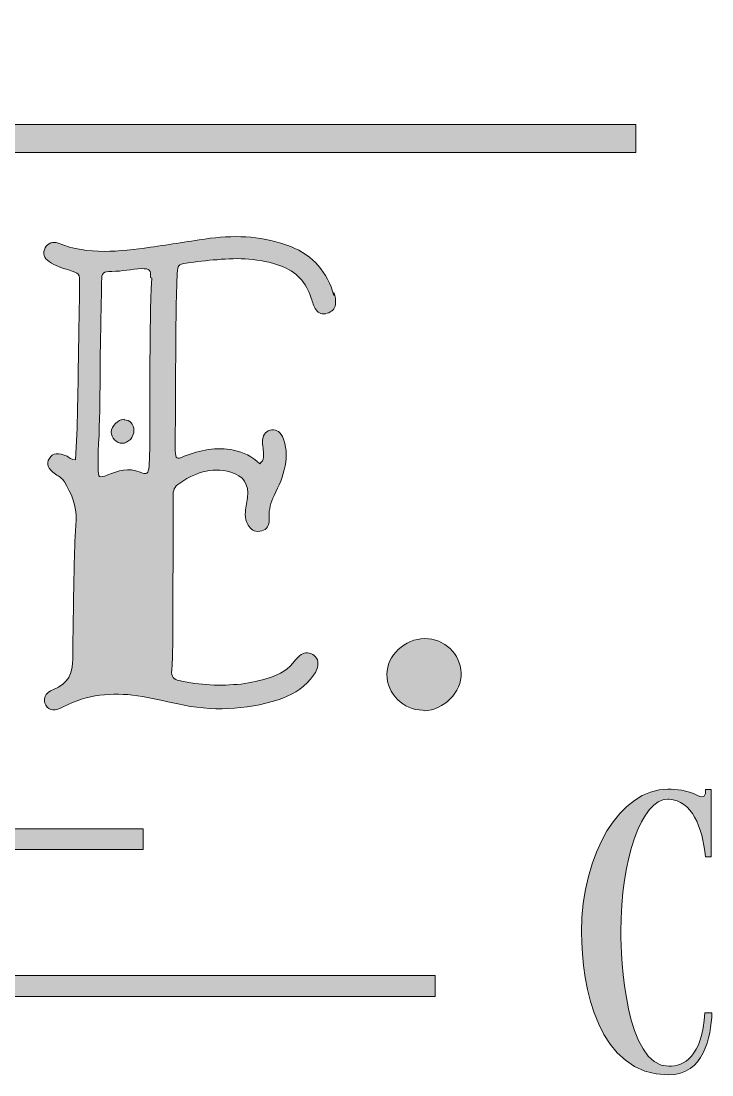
# Model space of a CAD drawing. Header units: inches. Extents: x 51 to 1029, y -812 to -272.
# Drawn here: x 261 to 389.4, y -807.8 to -611.8 of the extents above; entities that cross this region are included whole.
import ezdxf

# ---------------------------------------------------------------- set-up
doc = ezdxf.new("R2010")
doc.units = ezdxf.units.IN
doc.header["$MEASUREMENT"] = 0
doc.layers.add('Layer 1', color=7, linetype='Continuous')

# ---------------------------------------------------------------- blocks, each defined once
blk = doc.blocks.new('block 6')
at = {"layer": 'Layer 1', "true_color": 0xd81c2b}
h = blk.add_hatch(color=242, dxfattribs=at)
h.dxf.hatch_style = 2
edge = h.paths.add_edge_path()
edge.add_spline(control_points=[(319.15, -662.32), (319.41, -662.96), (319.54, -663.73), (319.41, -664.5), (319.28, -665.39), (318.77, -665.9), (317.87, -666.16), (316.98, -666.41), (316.34, -666.16), (315.83, -665.52), (315.32, -664.88), (315.19, -664.11), (314.93, -663.35), (314.04, -660.41), (312.12, -658.36), (309.18, -657.34), (305.34, -655.93), (301.38, -655.8), (297.42, -656.19), (295.5, -656.31), (293.58, -656.57), (291.66, -656.83), (290.13, -657.08), (290.13, -657.21), (290, -658.74), (289.62, -669.23), (289.74, -679.71), (289.62, -690.2), (289.62, -690.71), (289.62, -691.22), (289.62, -691.73), (289.74, -693.26), (289.87, -693.39), (291.28, -692.75), (294.22, -691.6), (297.29, -690.96), (300.49, -691.6), (302.28, -691.99), (303.94, -692.75), (305.34, -694.16), (306.24, -693.39), (306.11, -692.5), (305.98, -691.6), (305.98, -691.09), (305.86, -690.58), (305.86, -690.07), (305.86, -688.92), (306.37, -688.15), (307.26, -687.9), (308.16, -687.64), (309.05, -688.02), (309.56, -689.05), (310.33, -690.84), (310.46, -692.63), (310.08, -694.54), (309.69, -696.46), (308.92, -698.25), (308.03, -700.04), (307.39, -701.32), (307.01, -702.6), (307.13, -704.13), (307.13, -704.39), (307.13, -704.64), (307.13, -704.9), (307.01, -705.92), (306.37, -706.56), (305.34, -706.69), (304.32, -706.82), (303.68, -706.31), (303.17, -705.54), (302.79, -704.9), (302.66, -704.26), (302.66, -703.49), (302.66, -702.47), (302.92, -701.45), (303.04, -700.43), (303.43, -698), (302.28, -696.33), (299.97, -695.69), (296.27, -694.67), (293.07, -695.82), (290.13, -698), (289.23, -698.63), (289.23, -699.53), (289.23, -700.43), (289.23, -704.9), (289.23, -709.38), (289.23, -713.85), (289.11, -720.12), (289.36, -726.38), (288.98, -732.52), (288.85, -733.8), (289.36, -734.18), (290.38, -734.44), (294.22, -735.33), (298.06, -735.46), (301.89, -735.08), (303.68, -734.82), (305.47, -734.44), (307.13, -733.92), (309.05, -733.29), (310.84, -732.39), (311.99, -730.6), (312.25, -730.34), (312.5, -730.09), (312.76, -729.83), (313.53, -729.19), (314.29, -729.07), (315.19, -729.58), (316.08, -730.09), (316.34, -730.98), (316.08, -732.01), (315.83, -732.9), (315.32, -733.54), (314.81, -734.18), (313.14, -736.1), (311.1, -737.25), (308.8, -738.02), (302.66, -739.93), (296.39, -740.19), (290.13, -738.78), (287.57, -738.27), (285.14, -737.63), (282.59, -737.25), (277.86, -736.61), (273.25, -736.99), (268.9, -739.29), (267.24, -740.19), (266.22, -740.06), (265.58, -739.04), (264.94, -738.02), (265.32, -736.74), (266.99, -736.1), (269.8, -734.95), (270.57, -733.16), (270.57, -730.34), (270.57, -727.02), (270.69, -723.69), (270.69, -720.37), (270.82, -715.13), (270.82, -709.89), (271.21, -704.64), (271.33, -701.96), (270.31, -699.66), (269.03, -697.48), (268.65, -696.84), (268.01, -696.46), (267.37, -696.08), (265.96, -695.05), (265.58, -694.16), (266.22, -693.14), (266.86, -692.11), (267.88, -691.99), (269.54, -692.75), (269.93, -693.01), (270.31, -693.39), (271.08, -693.39), (271.21, -690.2), (271.46, -687.13), (271.46, -684.06), (271.59, -679.2), (271.59, -674.34), (271.72, -669.48), (271.72, -666.54), (271.85, -663.6), (271.85, -660.66), (271.85, -658.74), (271.85, -658.74), (269.8, -658.1), (268.52, -657.72), (267.24, -657.34), (266.22, -656.57), (265.2, -655.93), (264.94, -654.91), (265.45, -654.01), (265.96, -653.12), (266.86, -652.73), (267.88, -653.12), (273.51, -655.42), (279.26, -654.65), (285.02, -653.89), (288.72, -653.37), (292.43, -652.73), (296.14, -652.22), (301.25, -651.58), (306.24, -651.84), (311.1, -653.76), (315.32, -655.42), (317.87, -658.49), (319.15, -662.84), (319.15, -662.84), (319.15, -662.32), (319.15, -662.32)], knot_values=[0, 0, 0, 0, 1, 1, 1, 2, 2, 2, 3, 3, 3, 4, 4, 4, 5, 5, 5, 6, 6, 6, 7, 7, 7, 8, 8, 8, 9, 9, 9, 10, 10, 10, 11, 11, 11, 12, 12, 12, 13, 13, 13, 14, 14, 14, 15, 15, 15, 16, 16, 16, 17, 17, 17, 18, 18, 18, 19, 19, 19, 20, 20, 20, 21, 21, 21, 22, 22, 22, 23, 23, 23, 24, 24, 24, 25, 25, 25, 26, 26, 26, 27, 27, 27, 28, 28, 28, 29, 29, 29, 30, 30, 30, 31, 31, 31, 32, 32, 32, 33, 33, 33, 34, 34, 34, 35, 35, 35, 36, 36, 36, 37, 37, 37, 38, 38, 38, 39, 39, 39, 40, 40, 40, 41, 41, 41, 42, 42, 42, 43, 43, 43, 44, 44, 44, 45, 45, 45, 46, 46, 46, 47, 47, 47, 48, 48, 48, 49, 49, 49, 50, 50, 50, 51, 51, 51, 52, 52, 52, 53, 53, 53, 54, 54, 54, 55, 55, 55, 56, 56, 56, 57, 57, 57, 58, 58, 58, 59, 59, 59, 60, 60, 60, 61, 61, 61, 62, 62, 62, 63, 63, 63, 64, 64, 64, 64], degree=3, periodic=1)
edge = h.paths.add_edge_path()
edge.add_spline(control_points=[(285.02, -659.51), (285.14, -658.1), (284.89, -657.85), (283.35, -657.85), (281.56, -657.98), (279.77, -658.36), (277.86, -658.36), (276.19, -658.36), (275.94, -658.62), (275.94, -660.28), (275.94, -662.71), (275.81, -665.14), (275.81, -667.57), (275.55, -675.62), (275.81, -683.8), (275.3, -691.86), (275.3, -692.88), (275.3, -693.9), (275.3, -694.93), (275.3, -696.72), (275.43, -696.84), (277.09, -696.21), (279.01, -695.44), (280.92, -694.8), (283.1, -695.69), (284.38, -696.21), (284.63, -696.08), (284.76, -694.54), (284.89, -693.01), (284.89, -691.48), (284.89, -689.94), (285.02, -679.84), (284.76, -669.74), (285.27, -659.64), (285.27, -659.64), (285.02, -659.51), (285.02, -659.51)], knot_values=[0, 0, 0, 0, 1, 1, 1, 2, 2, 2, 3, 3, 3, 4, 4, 4, 5, 5, 5, 6, 6, 6, 7, 7, 7, 8, 8, 8, 9, 9, 9, 10, 10, 10, 11, 11, 11, 12, 12, 12, 12], degree=3, periodic=1)
edge = h.paths.add_edge_path()
edge.add_spline(control_points=[(280.16, -685.98), (281.18, -685.98), (281.95, -686.75), (281.95, -687.9), (281.95, -689.17), (280.92, -690.33), (279.77, -690.33), (278.75, -690.33), (277.73, -689.3), (277.73, -688.28), (277.73, -687.13), (279.01, -685.85), (280.16, -685.85), (280.16, -685.85), (280.16, -685.98), (280.16, -685.98)], knot_values=[0, 0, 0, 0, 1, 1, 1, 2, 2, 2, 3, 3, 3, 4, 4, 4, 5, 5, 5, 5], degree=3, periodic=1)
h = blk.add_hatch(color=242, dxfattribs=at)
h.dxf.hatch_style = 2
edge = h.paths.add_edge_path()
edge.add_spline(control_points=[(335.64, -739.93), (332.06, -739.93), (328.99, -736.87), (328.99, -733.29), (328.99, -729.83), (332.32, -726.64), (336.02, -726.64), (339.73, -726.64), (342.67, -729.45), (342.8, -733.03), (342.93, -736.61), (339.61, -739.93), (335.9, -740.06), (335.9, -740.06), (335.64, -739.93), (335.64, -739.93)], knot_values=[0, 0, 0, 0, 1, 1, 1, 2, 2, 2, 3, 3, 3, 4, 4, 4, 5, 5, 5, 5], degree=3, periodic=1)
at = {"layer": 'Layer 1', "lineweight": 0}
for points, knots in [([(319.15, -662.32), (319.41, -662.96), (319.54, -663.73), (319.41, -664.5), (319.28, -665.39), (318.77, -665.9), (317.87, -666.16), (316.98, -666.41), (316.34, -666.16), (315.83, -665.52), (315.32, -664.88), (315.19, -664.11), (314.93, -663.35), (314.04, -660.41), (312.12, -658.36), (309.18, -657.34), (305.34, -655.93), (301.38, -655.8), (297.42, -656.19), (295.5, -656.31), (293.58, -656.57), (291.66, -656.83), (290.13, -657.08), (290.13, -657.21), (290, -658.74), (289.62, -669.23), (289.74, -679.71), (289.62, -690.2), (289.62, -690.71), (289.62, -691.22), (289.62, -691.73), (289.74, -693.26), (289.87, -693.39), (291.28, -692.75), (294.22, -691.6), (297.29, -690.96), (300.49, -691.6), (302.28, -691.99), (303.94, -692.75), (305.34, -694.16), (306.24, -693.39), (306.11, -692.5), (305.98, -691.6), (305.98, -691.09), (305.86, -690.58), (305.86, -690.07), (305.86, -688.92), (306.37, -688.15), (307.26, -687.9), (308.16, -687.64), (309.05, -688.02), (309.56, -689.05), (310.33, -690.84), (310.46, -692.63), (310.08, -694.54), (309.69, -696.46), (308.92, -698.25), (308.03, -700.04), (307.39, -701.32), (307.01, -702.6), (307.13, -704.13), (307.13, -704.39), (307.13, -704.64), (307.13, -704.9), (307.01, -705.92), (306.37, -706.56), (305.34, -706.69), (304.32, -706.82), (303.68, -706.31), (303.17, -705.54), (302.79, -704.9), (302.66, -704.26), (302.66, -703.49), (302.66, -702.47), (302.92, -701.45), (303.04, -700.43), (303.43, -698), (302.28, -696.33), (299.97, -695.69), (296.27, -694.67), (293.07, -695.82), (290.13, -698), (289.23, -698.63), (289.23, -699.53), (289.23, -700.43), (289.23, -704.9), (289.23, -709.38), (289.23, -713.85), (289.11, -720.12), (289.36, -726.38), (288.98, -732.52), (288.85, -733.8), (289.36, -734.18), (290.38, -734.44), (294.22, -735.33), (298.06, -735.46), (301.89, -735.08), (303.68, -734.82), (305.47, -734.44), (307.13, -733.92), (309.05, -733.29), (310.84, -732.39), (311.99, -730.6), (312.25, -730.34), (312.5, -730.09), (312.76, -729.83), (313.53, -729.19), (314.29, -729.07), (315.19, -729.58), (316.08, -730.09), (316.34, -730.98), (316.08, -732.01), (315.83, -732.9), (315.32, -733.54), (314.81, -734.18), (313.14, -736.1), (311.1, -737.25), (308.8, -738.02), (302.66, -739.93), (296.39, -740.19), (290.13, -738.78), (287.57, -738.27), (285.14, -737.63), (282.59, -737.25), (277.86, -736.61), (273.25, -736.99), (268.9, -739.29), (267.24, -740.19), (266.22, -740.06), (265.58, -739.04), (264.94, -738.02), (265.32, -736.74), (266.99, -736.1), (269.8, -734.95), (270.57, -733.16), (270.57, -730.34), (270.57, -727.02), (270.69, -723.69), (270.69, -720.37), (270.82, -715.13), (270.82, -709.89), (271.21, -704.64), (271.33, -701.96), (270.31, -699.66), (269.03, -697.48), (268.65, -696.84), (268.01, -696.46), (267.37, -696.08), (265.96, -695.05), (265.58, -694.16), (266.22, -693.14), (266.86, -692.11), (267.88, -691.99), (269.54, -692.75), (269.93, -693.01), (270.31, -693.39), (271.08, -693.39), (271.21, -690.2), (271.46, -687.13), (271.46, -684.06), (271.59, -679.2), (271.59, -674.34), (271.72, -669.48), (271.72, -666.54), (271.85, -663.6), (271.85, -660.66), (271.85, -658.74), (271.85, -658.74), (269.8, -658.1), (268.52, -657.72), (267.24, -657.34), (266.22, -656.57), (265.2, -655.93), (264.94, -654.91), (265.45, -654.01), (265.96, -653.12), (266.86, -652.73), (267.88, -653.12), (273.51, -655.42), (279.26, -654.65), (285.02, -653.89), (288.72, -653.37), (292.43, -652.73), (296.14, -652.22), (301.25, -651.58), (306.24, -651.84), (311.1, -653.76), (315.32, -655.42), (317.87, -658.49), (319.15, -662.84), (319.15, -662.84), (319.15, -662.32), (319.15, -662.32)], [0, 0, 0, 0, 1, 1, 1, 2, 2, 2, 3, 3, 3, 4, 4, 4, 5, 5, 5, 6, 6, 6, 7, 7, 7, 8, 8, 8, 9, 9, 9, 10, 10, 10, 11, 11, 11, 12, 12, 12, 13, 13, 13, 14, 14, 14, 15, 15, 15, 16, 16, 16, 17, 17, 17, 18, 18, 18, 19, 19, 19, 20, 20, 20, 21, 21, 21, 22, 22, 22, 23, 23, 23, 24, 24, 24, 25, 25, 25, 26, 26, 26, 27, 27, 27, 28, 28, 28, 29, 29, 29, 30, 30, 30, 31, 31, 31, 32, 32, 32, 33, 33, 33, 34, 34, 34, 35, 35, 35, 36, 36, 36, 37, 37, 37, 38, 38, 38, 39, 39, 39, 40, 40, 40, 41, 41, 41, 42, 42, 42, 43, 43, 43, 44, 44, 44, 45, 45, 45, 46, 46, 46, 47, 47, 47, 48, 48, 48, 49, 49, 49, 50, 50, 50, 51, 51, 51, 52, 52, 52, 53, 53, 53, 54, 54, 54, 55, 55, 55, 56, 56, 56, 57, 57, 57, 58, 58, 58, 59, 59, 59, 60, 60, 60, 61, 61, 61, 62, 62, 62, 63, 63, 63, 64, 64, 64, 64]), ([(285.02, -659.51), (285.14, -658.1), (284.89, -657.85), (283.35, -657.85), (281.56, -657.98), (279.77, -658.36), (277.86, -658.36), (276.19, -658.36), (275.94, -658.62), (275.94, -660.28), (275.94, -662.71), (275.81, -665.14), (275.81, -667.57), (275.55, -675.62), (275.81, -683.8), (275.3, -691.86), (275.3, -692.88), (275.3, -693.9), (275.3, -694.93), (275.3, -696.72), (275.43, -696.84), (277.09, -696.21), (279.01, -695.44), (280.92, -694.8), (283.1, -695.69), (284.38, -696.21), (284.63, -696.08), (284.76, -694.54), (284.89, -693.01), (284.89, -691.48), (284.89, -689.94), (285.02, -679.84), (284.76, -669.74), (285.27, -659.64), (285.27, -659.64), (285.02, -659.51), (285.02, -659.51)], [0, 0, 0, 0, 1, 1, 1, 2, 2, 2, 3, 3, 3, 4, 4, 4, 5, 5, 5, 6, 6, 6, 7, 7, 7, 8, 8, 8, 9, 9, 9, 10, 10, 10, 11, 11, 11, 12, 12, 12, 12]), ([(280.16, -685.98), (281.18, -685.98), (281.95, -686.75), (281.95, -687.9), (281.95, -689.17), (280.92, -690.33), (279.77, -690.33), (278.75, -690.33), (277.73, -689.3), (277.73, -688.28), (277.73, -687.13), (279.01, -685.85), (280.16, -685.85), (280.16, -685.85), (280.16, -685.98), (280.16, -685.98)], [0, 0, 0, 0, 1, 1, 1, 2, 2, 2, 3, 3, 3, 4, 4, 4, 5, 5, 5, 5]), ([(335.64, -739.93), (332.06, -739.93), (328.99, -736.87), (328.99, -733.29), (328.99, -729.83), (332.32, -726.64), (336.02, -726.64), (339.73, -726.64), (342.67, -729.45), (342.8, -733.03), (342.93, -736.61), (339.61, -739.93), (335.9, -740.06), (335.9, -740.06), (335.64, -739.93), (335.64, -739.93)], [0, 0, 0, 0, 1, 1, 1, 2, 2, 2, 3, 3, 3, 4, 4, 4, 5, 5, 5, 5])]:
    blk.add_open_spline(points, degree=3, knots=knots, dxfattribs=at)
blk = doc.blocks.new('block 7')
at = {"layer": 'Layer 1', "true_color": 0xd81c2b}
h = blk.add_hatch(color=242, dxfattribs=at)
h.dxf.hatch_style = 2
edge = h.paths.add_edge_path()
edge.add_spline(control_points=[(389.44, -796.2), (389.26, -800.73), (387.93, -807.75), (381.38, -807.75), (368.32, -807.75), (365.18, -791.39), (365.18, -781.18), (365.18, -766.51), (372.47, -754.62), (381.22, -754.62), (382.89, -754.62), (384.72, -754.79), (386.75, -755.79), (388.11, -756.45), (388.26, -755.79), (388.26, -754.7), (388.26, -754.7), (389.32, -754.7), (389.32, -754.7), (389.32, -754.7), (389.32, -767.18), (389.32, -767.18), (389.32, -767.18), (388.26, -767.18), (388.26, -767.18), (387.64, -761.57), (385.73, -756.82), (381.46, -756.48), (381.38, -756.48), (381.3, -756.48), (381.22, -756.48), (376.41, -756.48), (372.51, -767.54), (372.51, -781.18), (372.51, -785.99), (373.37, -806.15), (381.41, -806.15), (384.23, -806.15), (387.62, -804.41), (388.13, -796.2), (388.13, -796.2), (389.44, -796.2), (389.44, -796.2)], knot_values=[0, 0, 0, 0, 1, 1, 1, 2, 2, 2, 3, 3, 3, 4, 4, 4, 5, 5, 5, 6, 6, 6, 7, 7, 7, 8, 8, 8, 9, 9, 9, 10, 10, 10, 11, 11, 11, 12, 12, 12, 13, 13, 13, 14, 14, 14, 14], degree=3, periodic=1)
at = {"layer": 'Layer 1', "lineweight": 0}
blk.add_open_spline([(389.44, -796.2), (389.26, -800.73), (387.93, -807.75), (381.38, -807.75), (368.32, -807.75), (365.18, -791.39), (365.18, -781.18), (365.18, -766.51), (372.47, -754.62), (381.22, -754.62), (382.89, -754.62), (384.72, -754.79), (386.75, -755.79), (388.11, -756.45), (388.26, -755.79), (388.26, -754.7), (388.26, -754.7), (389.32, -754.7), (389.32, -754.7), (389.32, -754.7), (389.32, -767.18), (389.32, -767.18), (389.32, -767.18), (388.26, -767.18), (388.26, -767.18), (387.64, -761.57), (385.73, -756.82), (381.46, -756.48), (381.38, -756.48), (381.3, -756.48), (381.22, -756.48), (376.41, -756.48), (372.51, -767.54), (372.51, -781.18), (372.51, -785.99), (373.37, -806.15), (381.41, -806.15), (384.23, -806.15), (387.62, -804.41), (388.13, -796.2), (388.13, -796.2), (389.44, -796.2), (389.44, -796.2)], degree=3, knots=[0, 0, 0, 0, 1, 1, 1, 2, 2, 2, 3, 3, 3, 4, 4, 4, 5, 5, 5, 6, 6, 6, 7, 7, 7, 8, 8, 8, 9, 9, 9, 10, 10, 10, 11, 11, 11, 12, 12, 12, 13, 13, 13, 14, 14, 14, 14], dxfattribs=at)
blk = doc.blocks.new('block 20')
at = {"layer": 'Layer 1', "true_color": 0xd81c2b}
h = blk.add_hatch(color=242, dxfattribs=at)
h.dxf.hatch_style = 2
h.paths.add_polyline_path([(89, -793.16), (337.97, -793.16), (337.97, -789.27), (89, -789.27)])
at = {"layer": 'Layer 1', "lineweight": 0}
blk.add_lwpolyline([(89, -793.16), (337.97, -793.16), (337.97, -789.27), (89, -789.27), (89, -793.16)], dxfattribs=at)
blk = doc.blocks.new('block 19')
at = {"layer": 'Layer 1'}
blk.add_blockref('block 20', (0, 0), dxfattribs=at)
blk = doc.blocks.new('block 22')
at = {"layer": 'Layer 1', "true_color": 0xd81c2b}
h = blk.add_hatch(color=242, dxfattribs=at)
h.dxf.hatch_style = 2
h.paths.add_polyline_path([(89, -765.87), (283.67, -765.87), (283.67, -761.98), (89, -761.98)])
at = {"layer": 'Layer 1', "lineweight": 0}
blk.add_lwpolyline([(89, -765.87), (283.67, -765.87), (283.67, -761.98), (89, -761.98), (89, -765.87)], dxfattribs=at)
blk = doc.blocks.new('block 21')
at = {"layer": 'Layer 1'}
blk.add_blockref('block 22', (0, 0), dxfattribs=at)
blk = doc.blocks.new('block 18')
at = {"layer": 'Layer 1'}
for name in ['block 21', 'block 19']:
    blk.add_blockref(name, (0, 0), dxfattribs=at)
blk = doc.blocks.new('block 25')
at = {"layer": 'Layer 1', "true_color": 0xd81c2b}
h = blk.add_hatch(color=242, dxfattribs=at)
h.dxf.hatch_style = 2
h.paths.add_polyline_path([(59.16, -636.24), (375.31, -636.24), (375.31, -631.06), (59.16, -631.06)])
at = {"layer": 'Layer 1', "lineweight": 0}
blk.add_lwpolyline([(59.16, -636.24), (375.31, -636.24), (375.31, -631.06), (59.16, -631.06), (59.16, -636.24)], dxfattribs=at)
blk = doc.blocks.new('block 24')
at = {"layer": 'Layer 1'}
blk.add_blockref('block 25', (0, 0), dxfattribs=at)
blk = doc.blocks.new('block 27')
at = {"layer": 'Layer 1', "true_color": 0xd81c2b}
h = blk.add_hatch(color=242, dxfattribs=at)
h.dxf.hatch_style = 2
h.paths.add_polyline_path([(59.16, -599.87), (306.37, -599.87), (306.37, -594.69), (59.16, -594.69)])
at = {"layer": 'Layer 1', "lineweight": 0}
blk.add_lwpolyline([(59.16, -599.87), (306.37, -599.87), (306.37, -594.69), (59.16, -594.69), (59.16, -599.87)], dxfattribs=at)
blk = doc.blocks.new('block 26')
at = {"layer": 'Layer 1'}
blk.add_blockref('block 27', (0, 0), dxfattribs=at)
blk = doc.blocks.new('block 23')
at = {"layer": 'Layer 1'}
for name in ['block 26', 'block 24']:
    blk.add_blockref(name, (0, 0), dxfattribs=at)
blk = doc.blocks.new('block 2')
at = {"layer": 'Layer 1'}
for name in ['block 23', 'block 6', 'block 7', 'block 18']:
    blk.add_blockref(name, (0, 0), dxfattribs=at)

msp = doc.modelspace()

# ---------------------------------------------------------------- block references
at = {"layer": 'Layer 1'}
msp.add_blockref('block 2', (0, 0), dxfattribs=at)

doc.saveas('drawing.dxf')
